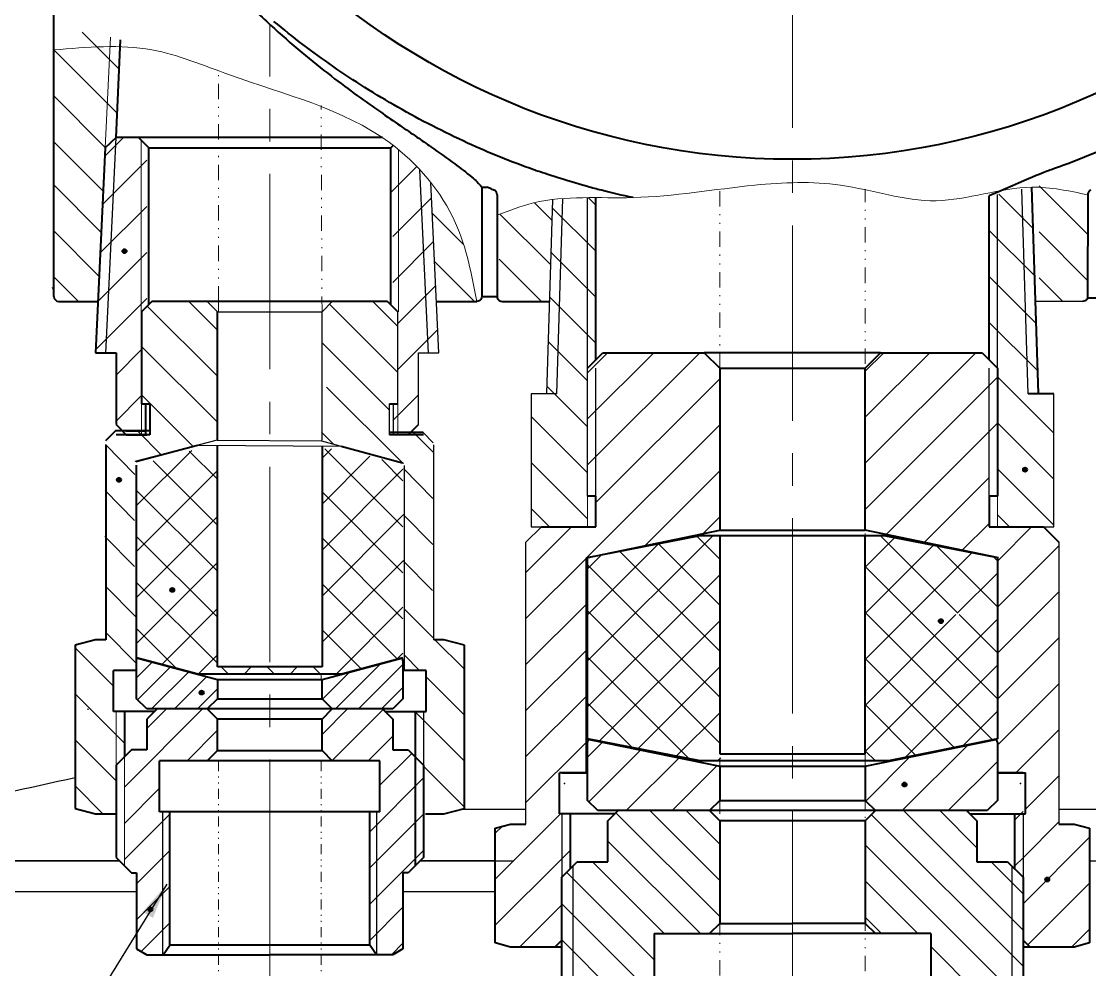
# Model space of a CAD drawing. Header units: millimetres. Extents: x 1758 to 4202, y 581 to 2263.
# Drawn here: x 2554.8 to 2659, y 1652.3 to 1744.8 of the extents above; entities that cross this region are included whole.
import ezdxf

# ---------------------------------------------------------------- set-up
doc = ezdxf.new("R2010")
doc.units = ezdxf.units.MM
for name, pattern in [('CENTER', [50.8, 31.75, -6.35, 6.35, -6.35]), ('CENTER2', [28.575, 19.05, -3.175, 3.175, -3.175]), ('DIVIDE2', [0.625, 0.25, -0.125, 0, -0.125, 0, -0.125])]:
    doc.linetypes.add(name, pattern=pattern)
for name, color, linetype, lineweight in [('0.7', 7, 'Continuous', 40), ('078', 7, 'Continuous', 40), ('082', 7, 'Continuous', 40), ('1CEN', 4, 'CENTER2', 9), ('4-尺寸线', 3, 'Continuous', 13), ('中心线', 14, 'CENTER', 9), ('剖面线', 3, 'Continuous', 13), ('单点划线', 1, 'CENTER2', 13), ('双点划线', 6, 'DIVIDE2', 13), ('尺寸', 3, 'Continuous', 9), ('尺寸线', 3, 'Continuous', 15), ('标注', 3, 'Continuous', 13), ('粗实线', 7, 'Continuous', 40)]:
    doc.layers.add(name, color=color, linetype=linetype, lineweight=lineweight)
doc.layers.add('014', color=3, linetype='Continuous', plot=False)
for name, color, linetype in [('030', 4, 'Continuous'), ('031', 3, 'Continuous'), ('033', 3, 'Continuous'), ('075', 3, 'Continuous'), ('076', 2, 'Continuous'), ('079', 3, 'Continuous'), ('081', 3, 'Continuous'), ('091', 7, 'Continuous')]:
    doc.layers.add(name, color=color, linetype=linetype)
doc.styles.add('标注', font='txt.shx', dxfattribs={"height": 2.65})
doc.dimstyles.new('3.5', dxfattribs={"dimtxt": 2.65, "dimasz": 3.5, "dimexe": 1.25, "dimexo": 0.625, "dimtad": 1, "dimlfac": -1, "dimdsep": 46, "dimtxsty": '标注', "dimcen": 3.5, "dimaunit": 1, "dimadec": 3, "dimazin": 2, "dimtfac": 1, "dimtmove": 0, "dimatfit": 3, "dimfxl": 0, "dimarcsym": 0})

msp = doc.modelspace()

# ---------------------------------------------------------------- hatches: boundary and pattern name
at = {"layer": '076'}
h = msp.add_hatch(dxfattribs=at)
h.set_pattern_fill('ANSI37', color=256, style=0)
h.set_pattern_definition([(135, (4730.9794, 221.0385), (2.245064, 2.245064), []), (45, (4730.9794, 221.0385), (2.245064, -2.245064), [])])
h.paths.add_polyline_path([(2573.897, 1703.097), (2571.997, 1703.097), (2565.997, 1701.489), (2565.997, 1682.705), (2571.997, 1681.097), (2578.997, 1681.097), (2578.997, 1681.797), (2573.897, 1681.797)])
h.paths.add_polyline_path([(2584.097, 1681.797), (2578.997, 1681.797), (2578.997, 1681.097), (2585.997, 1681.097), (2591.997, 1682.705), (2591.997, 1701.489), (2585.997, 1703.097), (2584.097, 1703.097)])
h = msp.add_hatch(dxfattribs=at)
h.set_pattern_fill('ANSI37', color=256, style=0)
h.set_pattern_definition([(45, (529.0146, 221.0385), (-2.245064, 2.245064), []), (135, (529.0146, 221.0385), (-2.245064, -2.245064), [])])
h.paths.add_polyline_path([(2622.897, 1694.633), (2620.997, 1694.633), (2610.547, 1692.597), (2609.997, 1692.483), (2609.997, 1674.777), (2620.997, 1672.633), (2622.997, 1672.633), (2622.997, 1673.333), (2622.897, 1673.333)])
h.paths.add_polyline_path([(2637.097, 1673.333), (2636.997, 1673.333), (2636.997, 1672.633), (2639.355, 1672.633), (2649.997, 1674.777), (2649.997, 1692.483), (2649.518, 1692.582), (2638.901, 1694.633), (2637.097, 1694.633)])
h.paths.add_polyline_path([(2645.952, 1686.886, -1), (2646.264, 1686.885, -1)], flags=16)
at = {"layer": '081'}
h = msp.add_hatch(dxfattribs=at)
h.set_pattern_fill('ANSI31', color=256, style=0)
h.set_pattern_definition([(45, (1548.9222, 885.8064), (-2.245064, 2.245064), [])])
h.paths.add_polyline_path([(2621.897, 1667.777), (2622.897, 1668.777), (2622.897, 1672.124), (2610.147, 1674.736, 0.2679492), (2609.997, 1674.477), (2609.997, 1668.777), (2610.997, 1667.777)])
h.paths.add_polyline_path([(2649.997, 1674.477, 0.2679492), (2649.847, 1674.736), (2637.097, 1672.124), (2637.097, 1668.777), (2638.097, 1667.777), (2648.997, 1667.777), (2649.997, 1668.777)])
at = {"layer": '4-尺寸线'}
h = msp.add_hatch(dxfattribs=at)
h.set_pattern_fill('ANSI31', color=3, scale=0.5, style=0)
h.set_pattern_definition([(45, (-1523.4834, -91.8435), (-1.122532, 1.122532), [])])
h.paths.add_polyline_path([(2584.097, 1680.588), (2591.847, 1682.665, -0.2679492), (2591.997, 1682.405), (2591.997, 1678.705), (2590.997, 1677.705), (2585.097, 1677.705), (2584.097, 1678.705)])
h.paths.add_polyline_path([(2565.997, 1682.705), (2571.997, 1681.097), (2573.897, 1680.588), (2573.897, 1678.705), (2572.897, 1677.705), (2567.997, 1677.705), (2566.997, 1677.705), (2565.997, 1678.705)])
at = {"layer": '尺寸线', "ltscale": 10}
h = msp.add_hatch(dxfattribs=at)
h.set_pattern_fill('ANSI31', color=256, scale=20, style=0)
h.set_pattern_definition([(45, (-5169.4248, -2358.9233), (-1.76776695, 1.76776695), [])])
h.paths.add_polyline_path([(2571.702, 1677.705), (2567.997, 1677.705), (2566.997, 1676.705), (2566.997, 1673.705), (2565.497, 1673.705), (2564.809, 1673.017), (2564.809, 1662.393), (2565.411, 1661.791), (2568.247, 1668.965), (2568.247, 1672.656), (2569.706, 1672.656)])
h.paths.add_polyline_path([(2573.897, 1676.705), (2572.897, 1677.705), (2571.702, 1677.705), (2569.706, 1672.656), (2572.908, 1672.656), (2573.897, 1673.645)])
h.paths.add_polyline_path([(2568.547, 1667.656), (2568.247, 1667.656), (2568.247, 1668.965), (2565.411, 1661.791), (2565.497, 1661.705), (2565.997, 1661.705), (2565.997, 1654.282), (2566.492, 1653.996), (2567.309, 1657.948, -0.3557059), (2567.149, 1658.144, -1), (2567.549, 1658.144, -0.4752463), (2567.309, 1657.948), (2566.492, 1653.996), (2566.997, 1653.705), (2568.547, 1653.705)])
h.paths.add_polyline_path([(2569.247, 1667.656), (2568.547, 1667.656), (2568.547, 1653.705), (2568.581, 1653.705), (2569.247, 1654.656)])
h.paths.add_polyline_path([(2589.447, 1667.656), (2588.747, 1667.656), (2588.747, 1654.656), (2589.413, 1653.705), (2589.447, 1653.705)], flags=17)
h.paths.add_polyline_path([(2591.997, 1661.705), (2592.497, 1661.705), (2593.185, 1662.393), (2593.185, 1673.017), (2592.497, 1673.705), (2590.997, 1673.705), (2590.997, 1676.705), (2589.997, 1677.705), (2585.097, 1677.705), (2584.097, 1676.705), (2584.097, 1673.645), (2585.086, 1672.656), (2589.747, 1672.656), (2589.747, 1667.656), (2589.447, 1667.656), (2589.447, 1653.705), (2590.997, 1653.705), (2591.997, 1654.282)])
h.paths.add_polyline_path([(2593.997, 1672.205), (2593.185, 1673.017), (2593.185, 1662.393), (2593.997, 1663.205)])
at = {"layer": '标注'}
h = msp.add_hatch(dxfattribs=at)
h.set_pattern_fill('ANSI31', color=256, angle=90, style=0)
h.set_pattern_definition([(135, (529.0146, 221.0385), (-2.245064, -2.245064), [])])
edge = h.paths.add_edge_path()
edge.add_spline(control_points=[(2609.997, 1727.595), (2609.19, 1727.589), (2608.388, 1727.567), (2607.592, 1727.507)], knot_values=[6.6639625, 6.6639625, 6.6639625, 6.6639625, 9.06701, 9.06701, 9.06701, 9.06701], degree=3, periodic=0)
edge.add_line((2607.592, 1727.507), (2606.997, 1708.463))
edge.add_line((2606.997, 1708.463), (2604.497, 1708.463))
edge.add_line((2604.497, 1708.463), (2604.497, 1695.463))
edge.add_line((2604.497, 1695.463), (2609.997, 1695.463))
edge.add_line((2609.997, 1695.463), (2609.997, 1698.463))
edge.add_line((2609.997, 1698.463), (2609.997, 1710.963))
edge.add_line((2609.997, 1710.963), (2609.997, 1727.595))
edge = h.paths.add_edge_path()
edge.add_line((2655.497, 1708.463), (2652.997, 1708.463))
edge.add_line((2652.997, 1708.463), (2652.374, 1728.411))
edge.add_spline(control_points=[(2652.374, 1728.411), (2651.505, 1728.232), (2650.721, 1728.066), (2649.997, 1727.919)], knot_values=[49.837482, 49.837482, 49.837482, 49.837482, 51.9091148, 51.9091148, 51.9091148, 51.9091148], degree=3, periodic=0)
edge.add_line((2649.997, 1727.919), (2649.997, 1710.963))
edge.add_line((2649.997, 1710.963), (2649.997, 1698.463))
edge.add_line((2649.997, 1698.463), (2649.997, 1695.463))
edge.add_line((2649.997, 1695.463), (2654.497, 1695.463))
edge.add_line((2654.497, 1695.463), (2655.497, 1695.463))
edge.add_line((2655.497, 1695.463), (2655.497, 1708.463))
edge = h.paths.add_edge_path()
edge.add_spline(control_points=[(2653.368, 1728.615), (2653.024, 1728.545), (2652.693, 1728.477), (2652.374, 1728.411)], knot_values=[51.9091148, 51.9091148, 51.9091148, 51.9091148, 52.6708039, 52.6708039, 52.6708039, 52.6708039], degree=3, periodic=0)
edge.add_line((2652.374, 1728.411), (2652.997, 1708.463))
edge.add_line((2652.997, 1708.463), (2653.997, 1708.463))
edge.add_line((2653.997, 1708.463), (2653.368, 1728.615))
edge = h.paths.add_edge_path()
edge.add_spline(control_points=[(2649.997, 1727.919), (2649.718, 1727.862), (2649.448, 1727.809), (2649.185, 1727.758)], knot_values=[49.039804, 49.039804, 49.039804, 49.039804, 49.837482, 49.837482, 49.837482, 49.837482], degree=3, periodic=0)
edge.add_line((2649.185, 1727.758), (2649.185, 1711.775))
edge.add_line((2649.185, 1711.775), (2649.997, 1710.963))
edge.add_line((2649.997, 1710.963), (2649.997, 1727.919))
edge = h.paths.add_edge_path()
edge.add_spline(control_points=[(2610.809, 1727.596), (2610.538, 1727.597), (2610.267, 1727.597), (2609.997, 1727.595)], knot_values=[9.06701, 9.06701, 9.06701, 9.06701, 9.8724008, 9.8724008, 9.8724008, 9.8724008], degree=3, periodic=0)
edge.add_line((2609.997, 1727.595), (2609.997, 1710.963))
edge.add_line((2609.997, 1710.963), (2610.809, 1711.775))
edge.add_line((2610.809, 1711.775), (2610.809, 1727.596))
edge = h.paths.add_edge_path(flags=17)
edge.add_spline(control_points=[(2607.592, 1727.507), (2607.256, 1727.482), (2606.922, 1727.45), (2606.589, 1727.409)], knot_values=[5.6491205, 5.6491205, 5.6491205, 5.6491205, 6.6639625, 6.6639625, 6.6639625, 6.6639625], degree=3, periodic=0)
edge.add_line((2606.589, 1727.409), (2605.997, 1708.463))
edge.add_line((2605.997, 1708.463), (2606.997, 1708.463))
edge.add_line((2606.997, 1708.463), (2607.592, 1727.507))
at = {"layer": '标注', "ltscale": 10}
h = msp.add_hatch(dxfattribs=at)
h.set_pattern_fill('ANSI31', color=256, scale=20, angle=90, style=0)
h.set_pattern_definition([(135, (-5169.4248, -2358.9233), (-1.76776695, -1.76776695), [])])
h.paths.add_polyline_path([(2651.415, 1662.359), (2650.997, 1662.777), (2647.997, 1662.777), (2647.997, 1666.777), (2646.997, 1667.777), (2645.129, 1667.777), (2646.064, 1637.777), (2646.997, 1637.777), (2648.997, 1638.931), (2648.997, 1647.777), (2650.997, 1647.777), (2651.415, 1648.195)])
h.paths.add_polyline_path([(2645.129, 1667.777), (2640.508, 1667.777), (2638.8, 1655.777), (2643.497, 1655.777), (2643.497, 1650.777), (2643.197, 1650.777), (2643.197, 1637.777), (2646.064, 1637.777)])
h.paths.add_polyline_path([(2640.508, 1667.777), (2638.097, 1667.777), (2637.097, 1666.777), (2637.097, 1656.777), (2638.097, 1655.777), (2638.8, 1655.777)])
h.paths.add_polyline_path([(2643.197, 1650.777), (2642.497, 1650.777), (2642.497, 1638.777), (2643.197, 1637.777)], flags=17)
h.paths.add_polyline_path([(2652.497, 1661.277), (2651.415, 1662.359), (2651.415, 1648.195), (2652.497, 1649.277)])
h.paths.add_polyline_path([(2622.897, 1666.777), (2621.897, 1667.777), (2612.997, 1667.777), (2611.997, 1666.777), (2611.997, 1662.777), (2608.997, 1662.777), (2608.579, 1662.359), (2608.579, 1648.195), (2608.997, 1647.777), (2610.997, 1647.777), (2610.997, 1639.037), (2612.496, 1645.463, -0.2886291), (2612.382, 1645.643, -1), (2612.782, 1645.643, -0.552037), (2612.496, 1645.463), (2610.997, 1639.037), (2610.997, 1638.931), (2612.997, 1637.777), (2616.797, 1637.777), (2616.797, 1650.777), (2616.497, 1650.777), (2616.497, 1655.777), (2621.897, 1655.777), (2622.897, 1656.777)])
h.paths.add_polyline_path([(2608.579, 1662.359), (2607.497, 1661.277), (2607.497, 1649.277), (2608.579, 1648.195)])
h.paths.add_polyline_path([(2617.497, 1650.777), (2616.797, 1650.777), (2616.797, 1637.777), (2617.497, 1638.777)], flags=16)
at = {"layer": '粗实线'}
for points in [[(2564.625, 1722.374, 1), (2565.025, 1722.374, 1)], [(2652.498, 1701.048, 1), (2652.898, 1701.048, 1)], [(2564.087, 1700.064, 1), (2564.487, 1700.064, 1)], [(2569.284, 1689.315, 1), (2569.684, 1689.315, 1)], [(2644.281, 1686.273, 1), (2644.681, 1686.273, 1)], [(2572.147, 1679.299, 1), (2572.547, 1679.299, 1)], [(2640.731, 1670.325, 1), (2641.131, 1670.325, 1)], [(2654.659, 1661.062, 1), (2655.059, 1661.062, 1)], [(2567.149, 1658.144, 1), (2567.549, 1658.144, 1)]]:
    msp.add_hatch(color=256, dxfattribs=at).paths.add_polyline_path(points)

# ---------------------------------------------------------------- linework, layer by layer
at = {"color": 7, "linetype": 'Continuous'}
for p, q in [((2595.497, 1712.463), (2594.705, 1729.089)), ((2606.589, 1727.409), (2605.997, 1708.494)), ((2585.097, 1717.463), (2584.097, 1716.463)), ((2591.497, 1716.463), (2590.497, 1717.463)), ((2573.897, 1716.463), (2584.097, 1716.463)), ((2584.097, 1703.934), (2584.097, 1716.463)), ((2591.497, 1707.463), (2591.497, 1716.463)), ((2593.497, 1705.463), (2593.497, 1712.463)), ((2593.497, 1712.463), (2595.497, 1712.463)), ((2609.997, 1698.463), (2609.997, 1710.963)), ((2590.685, 1704.463), (2590.685, 1707.463)), ((2591.081, 1704.463), (2591.081, 1707.463)), ((2604.497, 1708.463), (2604.497, 1695.463)), ((2606.997, 1708.463), (2604.497, 1708.463)), ((2585.218, 1703.556), (2584.06, 1704.728)), ((2594.954, 1703.668), (2593.96, 1704.673)), ((2573.855, 1703.935), (2565.843, 1701.838)), ((2571.952, 1703.437), (2585.952, 1703.355)), ((2573.855, 1703.935), (2584.055, 1703.875)), ((2584.055, 1703.875), (2592.042, 1701.685)), ((2594.997, 1684.463), (2594.997, 1703.463)), ((2592.097, 1701.463), (2592.097, 1681.463)), ((2603.997, 1693.963), (2605.497, 1695.463)), ((2604.497, 1695.463), (2610.809, 1695.463)), ((2603.997, 1666.463), (2603.997, 1693.963)), ((2603.997, 1667.893), (2597.603, 1667.893)), ((2662.764, 1667.893), (2655.997, 1667.893)), ((2520.533, 1662.893), (2564.309, 1662.893)), ((2593.685, 1662.893), (2602.809, 1662.893)), ((2658.997, 1662.893), (2666.059, 1662.893))]:
    msp.add_line(p, q, dxfattribs=at)
for p, q in [((2658.315, 1717.463), (2653.716, 1717.463)), ((2655.497, 1695.463), (2655.497, 1708.463)), ((2649.185, 1695.463), (2655.497, 1695.463)), ((2655.997, 1693.963), (2655.997, 1666.463)), ((2564.309, 1662.893), (2520.533, 1662.893)), ((2600.997, 1662.893), (2593.685, 1662.893)), ((2658.997, 1662.893), (2666.059, 1662.893)), ((2565.997, 1659.85), (2496.282, 1659.85)), ((2600.997, 1659.85), (2591.997, 1659.85))]:
    msp.add_line(p, q)
at = {"lineweight": 40}
for p, q in [((2589.747, 1672.656), (2568.247, 1672.656)), ((2568.247, 1667.656), (2568.247, 1672.656)), ((2589.747, 1667.656), (2589.747, 1672.656)), ((2589.747, 1667.656), (2568.247, 1667.656)), ((2569.247, 1654.656), (2569.247, 1667.656)), ((2588.747, 1654.656), (2588.747, 1667.656)), ((2622.897, 1656.777), (2621.897, 1655.777)), ((2622.897, 1656.777), (2629.997, 1656.777)), ((2637.097, 1656.777), (2629.997, 1656.777)), ((2637.097, 1656.777), (2638.097, 1655.777)), ((2616.497, 1655.777), (2629.997, 1655.777)), ((2616.497, 1655.777), (2616.497, 1650.777)), ((2643.497, 1655.777), (2629.997, 1655.777)), ((2643.497, 1655.777), (2643.497, 1650.777)), ((2568.581, 1653.705), (2569.247, 1654.656)), ((2588.747, 1654.656), (2569.247, 1654.656)), ((2589.413, 1653.705), (2588.747, 1654.656))]:
    msp.add_line(p, q, dxfattribs=at)
at = {"color": 7, "linetype": 'Continuous'}
msp.add_open_spline([(2559.997, 1670.988), (2555.498, 1669.962), (2550.981, 1669.014), (2546.441, 1668.192)], degree=3, dxfattribs=at)
at = {"color": 1}
for p in [(2563.742, 1680.422), (2565.997, 1679.214), (2591.997, 1679.214), (2607.742, 1670.422), (2652.252, 1670.422), (2609.997, 1669.214), (2649.997, 1669.214)]:
    msp.add_point(p, dxfattribs=at)
at = {"layer": '0.7'}
for p, q in [((2563.997, 1733.463), (2562.949, 1732.464)), ((2653.997, 1708.494), (2653.368, 1728.615)), ((2610.809, 1711.775), (2610.809, 1727.596)), ((2649.185, 1711.775), (2649.185, 1727.758)), ((2590.497, 1717.463), (2591.497, 1716.463)), ((2573.897, 1703.934), (2573.897, 1716.463)), ((2609.997, 1710.963), (2611.497, 1712.463)), ((2611.497, 1712.463), (2621.397, 1712.463)), ((2638.597, 1712.463), (2621.397, 1712.463)), ((2621.397, 1712.463), (2622.897, 1710.963)), ((2637.097, 1710.963), (2638.597, 1712.463)), ((2638.597, 1712.463), (2648.497, 1712.463)), ((2648.497, 1712.463), (2649.997, 1710.963)), ((2622.897, 1710.963), (2637.097, 1710.963)), ((2622.897, 1710.963), (2622.897, 1695.142)), ((2637.097, 1695.142), (2637.097, 1710.963)), ((2649.997, 1710.963), (2649.997, 1698.463)), ((2566.497, 1707.463), (2567.309, 1707.463)), ((2566.913, 1704.463), (2566.913, 1707.463)), ((2590.685, 1707.463), (2591.497, 1707.463)), ((2655.497, 1708.463), (2652.997, 1708.463)), ((2592.497, 1704.463), (2593.497, 1705.463)), ((2593.96, 1704.673), (2590.648, 1704.693)), ((2593.997, 1704.463), (2590.685, 1704.463)), ((2565.943, 1701.864), (2571.952, 1703.437)), ((2573.897, 1681.797), (2573.897, 1703.425)), ((2584.097, 1703.366), (2584.097, 1681.797)), ((2585.952, 1703.355), (2591.942, 1701.712)), ((2565.997, 1682.705), (2565.997, 1701.489)), ((2610.809, 1698.463), (2609.997, 1698.463)), ((2610.809, 1695.463), (2610.809, 1698.463)), ((2649.185, 1698.463), (2649.185, 1695.463)), ((2649.997, 1698.463), (2649.185, 1698.463)), ((2605.497, 1695.463), (2610.809, 1695.463)), ((2609.897, 1692.463), (2622.897, 1695.142)), ((2622.897, 1695.142), (2637.097, 1695.142)), ((2650.097, 1692.463), (2637.097, 1695.142)), ((2649.185, 1695.463), (2654.497, 1695.463)), ((2654.497, 1695.463), (2655.997, 1693.963)), ((2609.997, 1692.489), (2620.997, 1694.633)), ((2620.997, 1694.633), (2638.901, 1694.633)), ((2622.897, 1694.633), (2622.897, 1673.333)), ((2637.097, 1673.333), (2637.097, 1694.633)), ((2638.901, 1694.633), (2649.997, 1692.489)), ((2609.997, 1674.777), (2609.997, 1692.489)), ((2649.997, 1692.489), (2649.997, 1674.777)), ((2595.997, 1684.463), (2594.997, 1684.463)), ((2597.997, 1683.927), (2595.997, 1684.463)), ((2597.997, 1667.999), (2597.997, 1683.927)), ((2571.997, 1681.097), (2565.997, 1682.705)), ((2565.997, 1682.705), (2573.897, 1680.588)), ((2565.997, 1678.705), (2565.997, 1682.705)), ((2584.097, 1680.588), (2591.997, 1682.705)), ((2591.997, 1682.705), (2585.997, 1681.097)), ((2565.997, 1681.463), (2563.742, 1681.463)), ((2563.742, 1677.463), (2563.742, 1681.463)), ((2584.097, 1681.797), (2573.897, 1681.797)), ((2591.997, 1682.405), (2591.997, 1678.705)), ((2594.252, 1681.463), (2591.997, 1681.463)), ((2594.252, 1677.463), (2594.252, 1681.463)), ((2585.997, 1681.097), (2571.997, 1681.097)), ((2573.897, 1680.588), (2584.097, 1680.588)), ((2573.897, 1680.588), (2573.897, 1678.705)), ((2584.097, 1678.705), (2584.097, 1680.588)), ((2566.997, 1677.705), (2565.997, 1678.705)), ((2573.897, 1678.705), (2572.897, 1677.705)), ((2573.897, 1678.705), (2584.097, 1678.705)), ((2584.097, 1678.705), (2585.097, 1677.705)), ((2591.997, 1678.705), (2590.997, 1677.705)), ((2590.997, 1677.705), (2566.997, 1677.705)), ((2593.185, 1677.463), (2593.185, 1673.017)), ((2620.997, 1672.633), (2609.997, 1674.777)), ((2609.997, 1668.777), (2609.997, 1674.477)), ((2610.147, 1674.736), (2622.897, 1672.124)), ((2637.097, 1672.124), (2649.847, 1674.736)), ((2649.997, 1674.777), (2639.355, 1672.633)), ((2649.997, 1674.477), (2649.997, 1668.777)), ((2573.897, 1673.645), (2572.897, 1672.645)), ((2573.897, 1673.645), (2584.097, 1673.645)), ((2584.097, 1673.645), (2585.097, 1672.645)), ((2622.897, 1673.333), (2637.097, 1673.333)), ((2639.355, 1672.633), (2620.997, 1672.633)), ((2622.897, 1672.124), (2637.097, 1672.124)), ((2622.897, 1672.124), (2622.897, 1668.777)), ((2637.097, 1672.124), (2637.097, 1668.777)), ((2609.997, 1671.463), (2607.254, 1671.463)), ((2607.254, 1667.463), (2607.254, 1671.463)), ((2609.997, 1671.463), (2607.497, 1671.463)), ((2607.497, 1671.463), (2609.997, 1671.463)), ((2652.497, 1671.463), (2649.997, 1671.463)), ((2649.997, 1671.463), (2652.74, 1671.463)), ((2652.74, 1667.463), (2652.74, 1671.463)), ((2595.997, 1667.463), (2597.997, 1667.999)), ((2610.997, 1667.777), (2609.997, 1668.777)), ((2622.897, 1668.777), (2621.897, 1667.777)), ((2622.897, 1668.777), (2637.097, 1668.777)), ((2637.097, 1668.777), (2638.097, 1667.777)), ((2649.997, 1668.777), (2648.997, 1667.777)), ((2594.185, 1667.463), (2595.997, 1667.463)), ((2608.309, 1667.463), (2608.309, 1662.089)), ((2648.997, 1667.777), (2610.997, 1667.777)), ((2611.997, 1666.777), (2612.997, 1667.777)), ((2611.997, 1662.777), (2611.997, 1666.777)), ((2621.897, 1667.777), (2622.897, 1666.777)), ((2622.897, 1666.777), (2622.897, 1656.777)), ((2637.097, 1666.777), (2622.897, 1666.777)), ((2638.097, 1667.777), (2637.097, 1666.777)), ((2637.097, 1666.777), (2637.097, 1656.777)), ((2646.997, 1667.777), (2647.997, 1666.777)), ((2647.997, 1666.777), (2647.997, 1662.777)), ((2651.685, 1662.089), (2651.685, 1667.463)), ((2600.997, 1666.061), (2602.497, 1666.463)), ((2600.997, 1654.865), (2600.997, 1666.061)), ((2602.497, 1666.463), (2603.997, 1666.463)), ((2655.997, 1666.463), (2657.497, 1666.463)), ((2657.497, 1666.463), (2658.997, 1666.061)), ((2658.997, 1666.061), (2658.997, 1654.865)), ((2607.497, 1661.277), (2608.997, 1662.777)), ((2608.997, 1662.777), (2611.997, 1662.777)), ((2647.997, 1662.777), (2650.997, 1662.777)), ((2650.997, 1662.777), (2652.497, 1661.277)), ((2607.497, 1649.277), (2607.497, 1661.277)), ((2652.497, 1661.277), (2652.497, 1649.277)), ((2602.497, 1654.463), (2600.997, 1654.865)), ((2607.497, 1654.463), (2602.497, 1654.463)), ((2607.497, 1655.151), (2606.809, 1654.463)), ((2653.185, 1654.463), (2652.497, 1655.151)), ((2657.497, 1654.463), (2652.497, 1654.463)), ((2658.997, 1654.865), (2657.497, 1654.463))]:
    msp.add_line(p, q, dxfattribs=at)
for centre, start, end in [((2591.697, 1682.405), 0, 60), ((2610.297, 1674.477), 120, 180), ((2649.697, 1674.477), 0, 60)]:
    msp.add_arc(centre, 0.3, start, end, dxfattribs=at)
at = {"layer": '014'}
for p, q in [((2573.897, 1710.169), (2567.05, 1717.016)), ((2573.897, 1714.66), (2571.094, 1717.463)), ((2591.497, 1710.53), (2584.831, 1717.196)), ((2591.497, 1715.02), (2589.054, 1717.463)), ((2573.897, 1705.679), (2566.497, 1713.079)), ((2590.685, 1706.852), (2584.097, 1713.44)), ((2591.942, 1701.712), (2584.542, 1709.112)), ((2571.53, 1703.326), (2566.497, 1708.359)), ((2568.399, 1702.507), (2566.096, 1704.837)), ((2594.948, 1702.745), (2593.037, 1704.679)), ((2565.835, 1700.584), (2562.952, 1703.501)), ((2594.922, 1698.255), (2592.039, 1701.172)), ((2565.809, 1696.094), (2562.926, 1699.011)), ((2594.896, 1693.765), (2592.013, 1696.682)), ((2565.783, 1691.604), (2562.9, 1694.521)), ((2594.869, 1689.275), (2591.987, 1692.192)), ((2565.897, 1686.739), (2562.997, 1689.639)), ((2594.997, 1684.579), (2592.097, 1687.479)), ((2565.897, 1682.248), (2562.997, 1685.148)), ((2563.742, 1679.913), (2559.997, 1683.658)), ((2597.997, 1681.579), (2595.114, 1684.463)), ((2593.623, 1681.463), (2592.097, 1682.989)), ((2597.997, 1677.089), (2594.252, 1680.834)), ((2564.809, 1674.356), (2559.997, 1679.168)), ((2597.997, 1672.599), (2593.185, 1677.411)), ((2563.997, 1670.678), (2559.997, 1674.678)), ((2597.997, 1668.109), (2593.997, 1672.109)), ((2562.722, 1667.463), (2559.997, 1670.188)), ((2568.547, 1653.705), (2568.547, 1667.656)), ((2589.447, 1653.705), (2589.447, 1667.656))]:
    msp.add_line(p, q, dxfattribs=at)
at = {"layer": '030'}
for p, q in [((2610.809, 1696.463), (2610.809, 1698.463)), ((2649.185, 1696.463), (2649.185, 1698.463))]:
    msp.add_line(p, q, dxfattribs=at)
at = {"layer": '031'}
for p, q in [((2564.308, 1740.128), (2560.688, 1743.748)), ((2564.108, 1735.838), (2557.93, 1742.016)), ((2562.951, 1732.504), (2557.93, 1737.526)), ((2562.747, 1728.218), (2557.93, 1733.036)), ((2562.91, 1731.642), (2564.731, 1733.463)), ((2562.686, 1726.928), (2566.997, 1731.239)), ((2590.812, 1728.113), (2593.34, 1730.641)), ((2562.557, 1724.212), (2557.93, 1728.839)), ((2658.805, 1724.005), (2654.059, 1728.752)), ((2590.997, 1723.808), (2594.777, 1727.588)), ((2562.461, 1722.213), (2566.997, 1726.749)), ((2606.526, 1725.415), (2604.839, 1727.103)), ((2597.913, 1723.012), (2594.849, 1726.076)), ((2606.39, 1721.061), (2601.458, 1725.993)), ((2562.394, 1719.884), (2557.93, 1724.349)), ((2658.798, 1719.523), (2654.059, 1724.262)), ((2590.997, 1719.318), (2594.981, 1723.302)), ((2562.237, 1717.498), (2566.997, 1722.259)), ((2598.972, 1717.463), (2595.073, 1721.362)), ((2605.499, 1717.463), (2601.369, 1721.593)), ((2560.326, 1717.463), (2557.93, 1719.859)), ((2591.497, 1715.328), (2595.185, 1719.016)), ((2656.368, 1717.463), (2654.059, 1719.772)), ((2562.012, 1712.784), (2566.997, 1717.768)), ((2591.497, 1710.838), (2595.389, 1714.73)), ((2563.997, 1710.278), (2566.497, 1712.778)), ((2563.997, 1705.788), (2566.497, 1708.288)), ((2590.997, 1705.847), (2593.497, 1708.347)), ((2590.96, 1704.691), (2592.46, 1704.682)), ((2590.997, 1704.463), (2592.497, 1704.463))]:
    msp.add_line(p, q, dxfattribs=at)
at = {"layer": '033'}
for p, q in [((2562.996, 1712.415), (2563.997, 1733.463)), ((2594.498, 1712.415), (2593.645, 1730.322)), ((2649.997, 1710.963), (2649.997, 1727.919))]:
    msp.add_line(p, q, dxfattribs=at)
at = {"layer": '075'}
for p, q in [((2652.997, 1708.463), (2652.374, 1728.411)), ((2606.997, 1708.463), (2607.592, 1727.507)), ((2609.997, 1710.963), (2609.997, 1727.595)), ((2572.897, 1717.463), (2573.897, 1716.463)), ((2609.997, 1710.492), (2611.967, 1712.463)), ((2609.997, 1706.002), (2616.457, 1712.463)), ((2609.997, 1701.512), (2620.948, 1712.463)), ((2637.097, 1710.652), (2638.908, 1712.463)), ((2637.097, 1706.161), (2643.398, 1712.463)), ((2637.097, 1701.671), (2647.888, 1712.463)), ((2610.809, 1698.463), (2610.809, 1710.963)), ((2649.185, 1698.463), (2649.185, 1710.963)), ((2610.809, 1697.834), (2622.897, 1709.922)), ((2637.097, 1697.181), (2649.997, 1710.081)), ((2609.944, 1692.479), (2622.897, 1705.432)), ((2639.129, 1694.723), (2649.997, 1705.591)), ((2615.592, 1693.636), (2622.897, 1700.942)), ((2642.852, 1693.956), (2649.185, 1700.289)), ((2621.248, 1694.802), (2622.897, 1696.452)), ((2603.997, 1691.022), (2608.438, 1695.463)), ((2646.575, 1693.189), (2649.185, 1695.799)), ((2650.097, 1692.221), (2653.339, 1695.463)), ((2650.097, 1687.731), (2655.997, 1693.631)), ((2603.997, 1686.532), (2609.897, 1692.432)), ((2653.737, 1686.88), (2655.997, 1689.14)), ((2603.997, 1682.042), (2609.897, 1687.942)), ((2650.097, 1683.24), (2653.737, 1686.88)), ((2650.097, 1678.75), (2655.997, 1684.65)), ((2603.997, 1677.552), (2609.897, 1683.452)), ((2650.097, 1674.26), (2655.997, 1680.16)), ((2603.997, 1673.061), (2609.897, 1678.961)), ((2593.997, 1677.463), (2593.997, 1672.109)), ((2651.79, 1671.463), (2655.997, 1675.67)), ((2603.997, 1668.571), (2609.897, 1674.471)), ((2655.721, 1670.904), (2655.997, 1671.18)), ((2652.74, 1667.923), (2655.721, 1670.904)), ((2600.997, 1661.081), (2607.378, 1667.463)), ((2651.685, 1666.868), (2652.497, 1667.68)), ((2652.497, 1667.463), (2652.497, 1661.277)), ((2600.997, 1665.571), (2601.666, 1666.24)), ((2652.497, 1663.19), (2655.997, 1666.69)), ((2652.497, 1658.7), (2658.997, 1665.2)), ((2607.497, 1663.091), (2608.309, 1663.903)), ((2600.997, 1656.591), (2607.497, 1663.091)), ((2651.685, 1662.378), (2652.497, 1663.19)), ((2608.579, 1662.359), (2608.579, 1648.195)), ((2651.415, 1662.359), (2651.415, 1648.195)), ((2652.968, 1654.68), (2658.997, 1660.71)), ((2603.359, 1654.463), (2607.497, 1658.601)), ((2657.24, 1654.463), (2658.997, 1656.219))]:
    msp.add_line(p, q, dxfattribs=at)
at = {"layer": '076'}
for p in [(2573.897, 1680.561), (2584.097, 1680.561)]:
    msp.add_point(p, dxfattribs=at)
at = {"layer": '078'}
msp.add_lwpolyline([(2593.185, 1673.017), (2593.185, 1662.393)], dxfattribs=at)
at = {"layer": '079'}
msp.add_line((2607.497, 1667.463), (2607.497, 1661.277), dxfattribs=at)
at = {"layer": '082'}
msp.add_line((2609.897, 1671.463), (2609.897, 1692.463), dxfattribs=at)
at = {"layer": '091'}
for p, q in [((2572.897, 1677.705), (2567.997, 1677.705)), ((2585.097, 1677.705), (2589.997, 1677.705))]:
    msp.add_line(p, q, dxfattribs=at)
at = {"layer": '1CEN', "color": 1}
msp.add_line((2629.997, 1505.808), (2629.997, 2085.56), dxfattribs=at)
at = {"layer": '4-尺寸线'}
for p, q in [((2566.447, 1716.463), (2566.447, 1733.198)), ((2591.547, 1716.463), (2591.547, 1732.29))]:
    msp.add_line(p, q, dxfattribs=at)
msp.add_lwpolyline([(2564.809, 1662.393), (2564.809, 1673.017)], dxfattribs=at)
at = {"layer": '中心线'}
msp.add_line((2578.997, 1626.429), (2578.997, 1653.705), dxfattribs=at)
at = {"layer": '剖面线', "end_tangent": (-0.0997391, -0.9950136)}
msp.add_spline([(2601.182, 1725.887), (2604.741, 1727.08), (2614.445, 1727.602), (2626.329, 1728.814), (2634.682, 1728.814), (2644.011, 1727.297), (2653.368, 1728.615), (2658.812, 1727.876)], degree=3, dxfattribs=at)
at = {"layer": '单点划线'}
msp.add_line((2578.997, 1653.705), (2578.997, 1744.506), dxfattribs=at)
at = {"layer": '双点划线', "linetype": 'DIVIDE2', "ltscale": 6}
for p, q in [((2573.997, 1717.463), (2573.997, 1739.911)), ((2584.097, 1716.463), (2583.997, 1736.599)), ((2622.897, 1627.983), (2622.897, 1728.423)), ((2637.097, 1624.466), (2637.097, 1728.434)), ((2573.997, 1716.463), (2573.997, 1717.463)), ((2583.997, 1680.588), (2583.997, 1681.097))]:
    msp.add_line(p, q, dxfattribs=at)
at = {"layer": '双点划线', "linetype": 'DIVIDE2', "ltscale": 4}
for p, q in [((2573.997, 1647.32), (2573.997, 1672.656)), ((2583.997, 1647.32), (2583.997, 1672.656))]:
    msp.add_line(p, q, dxfattribs=at)
at = {"layer": '尺寸', "ltscale": 10}
msp.add_line((2562.949, 1732.464), (2563.453, 1743.253), dxfattribs=at)
at = {"layer": '尺寸线'}
for p, q in [((2609.997, 1698.463), (2609.997, 1695.463)), ((2649.997, 1698.463), (2649.997, 1695.463)), ((2563.997, 1677.463), (2563.997, 1672.205))]:
    msp.add_line(p, q, dxfattribs=at)
at = {"layer": '标注'}
for p, q in [((2566.497, 1707.463), (2566.497, 1704.463)), ((2591.497, 1707.463), (2591.497, 1704.463))]:
    msp.add_line(p, q, dxfattribs=at)
at = {"layer": '标注', "end_tangent": (0.0000001, -1)}
msp.add_spline([(2599.195, 1717.463), (2597.132, 1725.102), (2590.685, 1732.963), (2575.082, 1739.577), (2567.497, 1742.013), (2557.93, 1742.013)], degree=3, dxfattribs=at)
at = {"layer": '粗实线', "color": 0}
for p, q in [((2557.93, 1717.963), (2557.93, 1756.253)), ((2599.689, 1728.623), (2599.689, 1717.963)), ((2599.689, 1728.623), (2600.182, 1728.623)), ((2601.182, 1727.875), (2601.182, 1717.963)), ((2658.812, 1727.876), (2658.795, 1717.834)), ((2599.689, 1717.963), (2601.182, 1717.963)), ((2558.43, 1717.463), (2562.235, 1717.463)), ((2595.259, 1717.463), (2599.195, 1717.463)), ((2601.68, 1717.463), (2606.278, 1717.463)), ((2658.795, 1717.834), (2660.323, 1717.834))]:
    msp.add_line(p, q, dxfattribs=at)
at = {"layer": '粗实线'}
for p, q in [((2563.997, 1733.463), (2564.441, 1742.982)), ((2562.949, 1732.464), (2561.997, 1712.463)), ((2589.983, 1733.463), (2563.997, 1733.463)), ((2566.182, 1733.463), (2567.182, 1732.463)), ((2567.182, 1732.463), (2578.997, 1732.463)), ((2567.182, 1717.148), (2567.182, 1732.463)), ((2578.997, 1732.463), (2590.812, 1732.463)), ((2590.812, 1732.463), (2591.042, 1732.693)), ((2590.812, 1717.148), (2590.812, 1732.463)), ((2567.497, 1717.463), (2566.497, 1716.463)), ((2590.497, 1717.463), (2567.497, 1717.463)), ((2566.497, 1716.463), (2566.497, 1707.463)), ((2561.997, 1712.463), (2563.997, 1712.463)), ((2563.997, 1712.463), (2563.997, 1705.463)), ((2567.309, 1707.463), (2567.309, 1704.463)), ((2563.997, 1705.463), (2564.997, 1704.463)), ((2563.96, 1704.849), (2562.954, 1703.855)), ((2567.272, 1704.83), (2563.96, 1704.849)), ((2567.309, 1704.463), (2563.997, 1704.463)), ((2564.96, 1704.843), (2566.96, 1704.832)), ((2564.997, 1704.463), (2566.997, 1704.463)), ((2562.997, 1703.463), (2562.997, 1684.463)), ((2561.997, 1684.463), (2559.997, 1683.927)), ((2559.997, 1683.927), (2559.997, 1667.999)), ((2562.997, 1684.463), (2561.997, 1684.463)), ((2561.257, 1677.721), (2561.257, 1677.663)), ((2567.755, 1677.463), (2563.742, 1677.463)), ((2564.809, 1677.463), (2564.809, 1673.017)), ((2567.997, 1677.705), (2566.997, 1676.705)), ((2573.897, 1676.705), (2572.897, 1677.705)), ((2584.097, 1676.705), (2585.097, 1677.705)), ((2589.997, 1677.705), (2590.997, 1676.705)), ((2590.239, 1677.463), (2594.252, 1677.463)), ((2566.997, 1676.705), (2566.997, 1673.705)), ((2584.097, 1676.705), (2573.897, 1676.705)), ((2573.897, 1673.645), (2573.897, 1676.705)), ((2584.097, 1673.645), (2584.097, 1676.705)), ((2590.997, 1676.705), (2590.997, 1673.705)), ((2565.497, 1673.705), (2563.997, 1672.205)), ((2566.997, 1673.705), (2565.497, 1673.705)), ((2590.997, 1673.705), (2592.497, 1673.705)), ((2592.497, 1673.705), (2593.997, 1672.205)), ((2563.997, 1672.205), (2563.997, 1663.205)), ((2563.997, 1672.205), (2563.997, 1667.651)), ((2593.997, 1672.205), (2593.997, 1663.205)), ((2559.997, 1667.999), (2561.997, 1667.463)), ((2561.997, 1667.463), (2563.997, 1667.463)), ((2612.683, 1667.463), (2607.254, 1667.463)), ((2647.311, 1667.463), (2652.74, 1667.463)), ((2563.997, 1663.205), (2565.497, 1661.705)), ((2593.997, 1663.205), (2592.497, 1661.705)), ((2565.497, 1661.705), (2565.997, 1661.705)), ((2565.997, 1661.705), (2565.997, 1654.282)), ((2591.997, 1661.705), (2591.997, 1654.282)), ((2592.497, 1661.705), (2591.997, 1661.705)), ((2565.997, 1654.282), (2566.997, 1653.705)), ((2591.997, 1654.282), (2590.997, 1653.705)), ((2566.997, 1653.705), (2578.997, 1653.705)), ((2590.997, 1653.705), (2578.997, 1653.705))]:
    msp.add_line(p, q, dxfattribs=at)
at = {"layer": '粗实线', "color": 0}
msp.add_circle((2629.997, 1802.542), 71.203, dxfattribs=at)
at = {"layer": '粗实线'}
for centre in [(2564.825, 1722.374), (2652.698, 1701.048), (2564.287, 1700.064), (2569.484, 1689.315), (2644.481, 1686.273), (2572.347, 1679.299), (2640.931, 1670.325), (2654.859, 1661.062), (2567.349, 1658.144)]:
    msp.add_circle(centre, 0.2, dxfattribs=at)
at = {"layer": '粗实线', "color": 0}
msp.add_arc((2558.43, 1717.963), 0.5, 180, 270, dxfattribs=at)
for points, start_tangent, end_tangent in [([(2571.656, 1751.769), (2573.768, 1749.621), (2575.689, 1747.693), (2577.451, 1745.963), (2579.076, 1744.434)], (0.6974971, -0.7165876), (0.738407, -0.6743553)), ([(2579.076, 1744.434), (2582.127, 1741.765), (2585.013, 1739.446), (2587.562, 1737.541), (2589.789, 1735.96), (2591.717, 1734.63), (2593.354, 1733.507), (2594.727, 1732.551)], (0.7384724, -0.6742837), (0.8172814, -0.5762387)), ([(2598.301, 1732.929), (2591.497, 1736.421), (2585.163, 1740.414), (2579.404, 1744.799)], (-0.908873, 0.4170729), (-0.7676132, 0.6409133)), ([(2594.727, 1732.551), (2597.043, 1730.896), (2598.706, 1729.6), (2599.689, 1728.623)], (0.8173148, -0.5761914), (0.6083822, -0.7936442)), ([(2600.874, 1728.335), (2600.528, 1728.478), (2600.182, 1728.623)], (-0.9250102, 0.3799423), (-0.9212731, 0.3889162)), ([(2601.182, 1727.875), (2601.12, 1728.117), (2600.874, 1728.335)], (-0.0000296, 1), (-0.9250556, 0.3798317)), ([(2659.12, 1728.335), (2658.883, 1728.132), (2658.812, 1727.876)], (-0.9250276, -0.3798998), (-0.0000065, -1)), ([(2557.762, 1718.777), (2557.938, 1718.822)], (0.9688674, 0.2475803), (0.9684759, 0.2491073)), ([(2599.689, 1717.963), (2599.622, 1717.713)], (0, -1), (-0.493327, -0.8698439)), ([(2601.182, 1717.963), (2601.249, 1717.713)], (0, -1), (0.4955334, -0.8685889)), ([(2599.622, 1717.713), (2599.442, 1717.53), (2599.195, 1717.463)], (-0.493327, -0.8698439), (-1, 0)), ([(2601.249, 1717.713), (2601.43, 1717.53), (2601.679, 1717.463)], (0.4955334, -0.8685889), (1, 0)), ([(2658.745, 1717.713), (2658.564, 1717.53), (2658.315, 1717.463)], (-0.4955334, -0.8685889), (-1, 0))]:
    msp.add_spline(points, degree=3, dxfattribs=dict(at, start_tangent=start_tangent, end_tangent=end_tangent))
for points, knots in [([(2609.997, 1728.674), (2606.021, 1729.876), (2603.186, 1730.835), (2600.41, 1731.961), (2598.301, 1732.929)], [11.7287347, 11.7287347, 11.7287347, 11.7287347, 13.7415825, 20.7017778, 20.7017778, 20.7017778, 20.7017778]), ([(2661.692, 1732.928), (2659.583, 1731.96), (2656.807, 1730.835), (2653.973, 1729.876), (2649.185, 1727.758)], [0, 0, 0, 0, 6.9603793, 8.9716435, 8.9716435, 8.9716435, 8.9716435]), ([(2614.445, 1727.602), (2613.409, 1727.818), (2611.923, 1728.162), (2610.448, 1728.551), (2609.997, 1728.674)], [3.6724932, 3.6724932, 3.6724932, 3.6724932, 6.8446808, 8.2464495, 8.2464495, 8.2464495, 8.2464495])]:
    msp.add_open_spline(points, degree=3, knots=knots, dxfattribs=at)
msp.add_open_spline([(2658.795, 1717.834), (2658.783, 1717.791), (2658.767, 1717.75), (2658.745, 1717.713)], degree=3, dxfattribs=at)

# ---------------------------------------------------------------- leaders
at = {"layer": '标注'}
msp.add_leader([(2568.947, 1660.591), (2545.84, 1623.235), (2492.147, 1623.235)], dimstyle='3.5', override={"dimgap": 1, "dimtad": 0}, dxfattribs=at)

doc.saveas('drawing.dxf')
